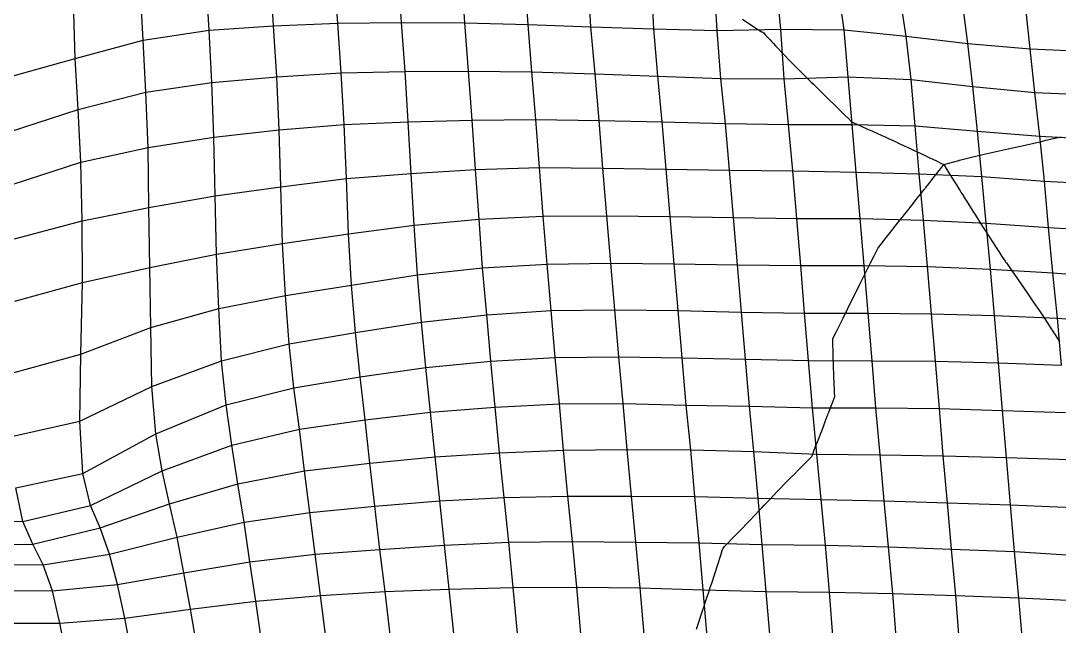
# Model space of a CAD drawing. Header units: metres. Extents: x -1994 to 1259, y -764 to 1460.
# Drawn here: x -368 to 450, y -312 to 165 of the extents above; entities that cross this region are included whole.
import ezdxf

# ---------------------------------------------------------------- set-up
doc = ezdxf.new("R2010")
doc.units = ezdxf.units.M

msp = doc.modelspace()

# ---------------------------------------------------------------- linework, layer by layer
for p, q in [((-219.43701, 158.07782, -4600.236), (-221.75842, 198.65436, -4570.762)), ((-168.6261, 161.49261, -4599.4443), (-171.1012, 201.43176, -4569.2544)), ((-118.145996, 163.53479, -4597.1104), (-120.88452, 202.38092, -4565.6924)), ((-68.0199, 164.1084, -4593.1265), (-70.693115, 203.22565, -4562.0137)), ((-18.097778, 163.83588, -4588.192), (-20.739624, 203.08313, -4557.225)), ((31.59729, 162.62134, -4582.199), (28.914307, 201.69788, -4551.04)), ((81.132935, 160.745, -4575.4624), (78.61719, 200.51544, -4545.0835)), ((130.74438, 159.18317, -4569.079), (128.50659, 200.10632, -4539.995)), ((180.36926, 157.67712, -4562.759), (178.18701, 198.83136, -4533.9346)), ((-271.3639, 150.03229, -4595.824), (-273.5946, 190.98499, -4566.7734)), ((230.6405, 158.85272, -4559.451), (227.1034, 194.38568, -4524.3115)), ((280.46436, 158.17255, -4554.0586), (275.86523, 189.29858, -4513.9673)), ((-324.78687, 135.77917, -4584.4385), (-326.0614, 180.69958, -4559.8457)), ((329.30322, 153.40576, -4544.0747), (324.5791, 184.01263, -4503.4)), ((377.8811, 147.55524, -4532.873), (373.61646, 180.06976, -4494.342)), ((426.84033, 143.28674, -4523.449), (423.05713, 177.79767, -4487.16)), ((-168.6261, 161.49261, -4599.4443), (-118.145996, 163.53479, -4597.1104)), ((-118.145996, 163.53479, -4597.1104), (-68.0199, 164.1084, -4593.1265)), ((-115.47266, 124.41815, -4628.224), (-118.145996, 163.53479, -4597.1104)), ((-65.20654, 125.572754, -4624.893), (-68.0199, 164.1084, -4593.1265)), ((-68.0199, 164.1084, -4593.1265), (-18.097778, 163.83588, -4588.192)), ((-15.175903, 125.75055, -4620.4644), (-18.097778, 163.83588, -4588.192)), ((-18.097778, 163.83588, -4588.192), (31.59729, 162.62134, -4582.199)), ((200.30847, 166.81793, -4555.247), (206.08423, 162.82855, -4557.4966)), ((-271.3639, 150.03229, -4595.824), (-219.43701, 158.07782, -4600.236)), ((-219.43701, 158.07782, -4600.236), (-168.6261, 161.49261, -4599.4443)), ((-217.26294, 116.88934, -4629.0215), (-219.43701, 158.07782, -4600.236)), ((-166.23108, 121.22125, -4629.2603), (-168.6261, 161.49261, -4599.4443)), ((34.69275, 125.2561, -4615.2803), (31.59729, 162.62134, -4582.199)), ((31.59729, 162.62134, -4582.199), (81.132935, 160.745, -4575.4624)), ((84.320435, 123.7619, -4608.9736), (81.132935, 160.745, -4575.4624)), ((81.132935, 160.745, -4575.4624), (130.74438, 159.18317, -4569.079)), ((133.81616, 121.71954, -4602.0503), (130.74438, 159.18317, -4569.079)), ((130.74438, 159.18317, -4569.079), (180.36926, 157.67712, -4562.759)), ((180.36926, 157.67712, -4562.759), (230.6405, 158.85272, -4559.451)), ((183.3523, 119.845215, -4595.3164), (180.36926, 157.67712, -4562.759)), ((206.08423, 162.82855, -4557.4966), (212.99438, 158.42493, -4560.5137)), ((212.99438, 158.42493, -4560.5137), (214.36694, 157.55017, -4561.1133)), ((214.36694, 157.55017, -4561.1133), (215.7406, 156.68054, -4561.718)), ((215.7406, 156.68054, -4561.718), (217.11414, 155.81158, -4562.323)), ((217.11414, 155.81158, -4562.323), (218.38623, 154.44171, -4563.299)), ((233.2782, 119.58838, -4590.3994), (230.6405, 158.85272, -4559.451)), ((230.6405, 158.85272, -4559.451), (280.46436, 158.17255, -4554.0586)), ((283.64233, 121.150024, -4587.5254), (280.46436, 158.17255, -4554.0586)), ((280.46436, 158.17255, -4554.0586), (329.30322, 153.40576, -4544.0747)), ((-324.78687, 135.77917, -4584.4385), (-271.3639, 150.03229, -4595.824)), ((-269.1339, 109.07617, -4624.8716), (-271.3639, 150.03229, -4595.824)), ((218.38623, 154.44171, -4563.299), (219.65869, 153.0727, -4564.2744)), ((219.65869, 153.0727, -4564.2744), (222.2002, 150.32239, -4566.214)), ((222.2002, 150.32239, -4566.214), (223.46997, 148.94104, -4567.1763)), ((223.46997, 148.94104, -4567.1763), (224.73682, 147.55042, -4568.128)), ((224.73682, 147.55042, -4568.128), (226.46191, 145.65717, -4569.4243)), ((333.1206, 119.03601, -4580.522), (329.30322, 153.40576, -4544.0747)), ((329.30322, 153.40576, -4544.0747), (377.8811, 147.55524, -4532.873)), ((381.79712, 113.59509, -4569.7803), (377.8811, 147.55524, -4532.873)), ((377.8811, 147.55524, -4532.873), (426.84033, 143.28674, -4523.449)), ((226.46191, 145.65717, -4569.4243), (228.16162, 143.81726, -4570.72)), ((228.16162, 143.81726, -4570.72), (231.63281, 140.12628, -4573.4165)), ((231.63281, 140.12628, -4573.4165), (233.34631, 138.33716, -4574.7715)), ((430.62793, 108.79364, -4559.7573), (426.84033, 143.28674, -4523.449)), ((426.84033, 143.28674, -4523.449), (476.34595, 141.28577, -4516.5723)), ((-378.3755, 120.83942, -4572.2812), (-324.78687, 135.77917, -4584.4385)), ((-322.37537, 95.57605, -4614.3315), (-324.78687, 135.77917, -4584.4385)), ((233.34631, 138.33716, -4574.7715), (236.83948, 134.75232, -4577.5815)), ((236.83948, 134.75232, -4577.5815), (238.55933, 133.01855, -4578.9883)), ((238.55933, 133.01855, -4578.9883), (242.05933, 129.53448, -4581.884)), ((-166.23108, 121.22125, -4629.2603), (-115.47266, 124.41815, -4628.224)), ((-115.47266, 124.41815, -4628.224), (-65.20654, 125.572754, -4624.893)), ((-113.17529, 83.74176, -4657.5854), (-115.47266, 124.41815, -4628.224)), ((-65.20654, 125.572754, -4624.893), (-15.175903, 125.75055, -4620.4644)), ((-62.71826, 85.68872, -4655.1445), (-65.20654, 125.572754, -4624.893)), ((-12.371094, 87.17944, -4652.191), (-15.175903, 125.75055, -4620.4644)), ((-15.175903, 125.75055, -4620.4644), (34.69275, 125.2561, -4615.2803)), ((37.70984, 87.56598, -4647.997), (34.69275, 125.2561, -4615.2803)), ((34.69275, 125.2561, -4615.2803), (84.320435, 123.7619, -4608.9736)), ((87.510254, 86.787964, -4642.4946), (84.320435, 123.7619, -4608.9736)), ((84.320435, 123.7619, -4608.9736), (133.81616, 121.71954, -4602.0503)), ((242.05933, 129.53448, -4581.884), (243.80713, 127.81677, -4583.346)), ((243.80713, 127.81677, -4583.346), (245.55518, 126.103455, -4584.8125)), ((245.55518, 126.103455, -4584.8125), (245.99841, 125.66913, -4585.1846)), ((245.99841, 125.66913, -4585.1846), (246.44153, 125.23401, -4585.555)), ((246.44153, 125.23401, -4585.555), (246.88452, 124.79791, -4585.925)), ((246.88452, 124.79791, -4585.925), (248.745, 122.96582, -4587.4795)), ((248.745, 122.96582, -4587.4795), (250.60449, 121.125244, -4589.025)), ((-269.1339, 109.07617, -4624.8716), (-217.26294, 116.88934, -4629.0215)), ((-217.26294, 116.88934, -4629.0215), (-166.23108, 121.22125, -4629.2603)), ((-215.5935, 73.60742, -4655.4556), (-217.26294, 116.88934, -4629.0215)), ((-164.21436, 79.38031, -4657.3135), (-166.23108, 121.22125, -4629.2603)), ((137.23352, 85.69025, -4636.633), (133.81616, 121.71954, -4602.0503)), ((133.81616, 121.71954, -4602.0503), (183.3523, 119.845215, -4595.3164)), ((186.91663, 84.42578, -4630.584), (183.3523, 119.845215, -4595.3164)), ((183.3523, 119.845215, -4595.3164), (233.2782, 119.58838, -4590.3994)), ((233.2782, 119.58838, -4590.3994), (283.64233, 121.150024, -4587.5254)), ((236.71423, 83.6366, -4625.069), (233.2782, 119.58838, -4590.3994)), ((250.60449, 121.125244, -4589.025), (254.32214, 117.4397, -4592.1123)), ((254.32214, 117.4397, -4592.1123), (256.1803, 115.59473, -4593.6533)), ((256.1803, 115.59473, -4593.6533), (259.8982, 111.908936, -4596.74)), ((286.7079, 83.66077, -4620.468), (283.64233, 121.150024, -4587.5254)), ((283.64233, 121.150024, -4587.5254), (333.1206, 119.03601, -4580.522)), ((336.42236, 82.526245, -4614.5645), (333.1206, 119.03601, -4580.522)), ((333.1206, 119.03601, -4580.522), (381.79712, 113.59509, -4569.7803)), ((-322.37537, 95.57605, -4614.3315), (-269.1339, 109.07617, -4624.8716)), ((-267.48584, 65.70569, -4651.2056), (-269.1339, 109.07617, -4624.8716)), ((259.8982, 111.908936, -4596.74), (261.75732, 110.0683, -4598.286)), ((261.75732, 110.0683, -4598.286), (265.47742, 106.39691, -4601.387)), ((265.47742, 106.39691, -4601.387), (267.33826, 104.56622, -4602.943)), ((385.4265, 78.445496, -4605.3516), (381.79712, 113.59509, -4569.7803)), ((381.79712, 113.59509, -4569.7803), (430.62793, 108.79364, -4559.7573)), ((434.45215, 74.45148, -4596.2354), (430.62793, 108.79364, -4559.7573)), ((430.62793, 108.79364, -4559.7573), (480.13208, 106.78601, -4552.8735)), ((267.33826, 104.56622, -4602.943), (269.19995, 102.74188, -4604.5044)), ((269.19995, 102.74188, -4604.5044), (272.34265, 99.66205, -4607.1406)), ((272.34265, 99.66205, -4607.1406), (275.48242, 96.56122, -4609.757)), ((-376.62476, 77.8949, -4599.094), (-322.37537, 95.57605, -4614.3315)), ((-320.29993, 53.978638, -4642.658), (-322.37537, 95.57605, -4614.3315)), ((275.48242, 96.56122, -4609.757), (278.61865, 93.44238, -4612.354)), ((278.61865, 93.44238, -4612.354), (281.18726, 90.88867, -4614.4805)), ((281.18726, 90.88867, -4614.4805), (283.75183, 88.31427, -4616.5874)), ((-164.21436, 79.38031, -4657.3135), (-113.17529, 83.74176, -4657.5854)), ((-113.17529, 83.74176, -4657.5854), (-62.71826, 85.68872, -4655.1445)), ((-111.34155, 41.141296, -4684.7847), (-113.17529, 83.74176, -4657.5854)), ((-62.71826, 85.68872, -4655.1445), (-12.371094, 87.17944, -4652.191)), ((-60.37903, 45.18567, -4684.7), (-62.71826, 85.68872, -4655.1445)), ((-12.371094, 87.17944, -4652.191), (37.70984, 87.56598, -4647.997)), ((-9.635498, 48.321533, -4683.595), (-12.371094, 87.17944, -4652.191)), ((40.70508, 49.784668, -4680.611), (37.70984, 87.56598, -4647.997)), ((37.70984, 87.56598, -4647.997), (87.510254, 86.787964, -4642.4946)), ((90.59192, 49.365723, -4675.5117), (87.510254, 86.787964, -4642.4946)), ((87.510254, 86.787964, -4642.4946), (137.23352, 85.69025, -4636.633)), ((140.38208, 48.545044, -4669.9614), (137.23352, 85.69025, -4636.633)), ((137.23352, 85.69025, -4636.633), (186.91663, 84.42578, -4630.584)), ((190.20068, 47.84314, -4664.545), (186.91663, 84.42578, -4630.584)), ((186.91663, 84.42578, -4630.584), (236.71423, 83.6366, -4625.069)), ((236.71423, 83.6366, -4625.069), (286.7079, 83.66077, -4620.468)), ((240.0603, 47.31128, -4659.319), (236.71423, 83.6366, -4625.069)), ((283.75183, 88.31427, -4616.5874), (286.31287, 85.71838, -4618.671)), ((286.31287, 85.71838, -4618.671), (290.34192, 83.97986, -4619.8574)), ((289.76868, 46.151855, -4653.3877), (286.7079, 83.66077, -4620.468)), ((286.7079, 83.66077, -4620.468), (336.42236, 82.526245, -4614.5645)), ((290.34192, 83.97986, -4619.8574), (294.36633, 82.211426, -4621.012)), ((294.36633, 82.211426, -4621.012), (298.38818, 80.41736, -4622.14)), ((339.46313, 44.93402, -4647.391), (336.42236, 82.526245, -4614.5645)), ((336.42236, 82.526245, -4614.5645), (385.4265, 78.445496, -4605.3516)), ((-267.48584, 65.70569, -4651.2056), (-215.5935, 73.60742, -4655.4556)), ((-215.5935, 73.60742, -4655.4556), (-164.21436, 79.38031, -4657.3135)), ((-214.63342, 27.38263, -4678.583), (-215.5935, 73.60742, -4655.4556)), ((-162.87976, 34.70935, -4682.1865), (-164.21436, 79.38031, -4657.3135)), ((298.38818, 80.41736, -4622.14), (302.32874, 78.659485, -4623.2456)), ((302.32874, 78.659485, -4623.2456), (306.2666, 76.8797, -4624.3286)), ((306.2666, 76.8797, -4624.3286), (310.2019, 75.087524, -4625.3975)), ((310.2019, 75.087524, -4625.3975), (312.79126, 73.90814, -4626.1006)), ((312.79126, 73.90814, -4626.1006), (315.37866, 72.716736, -4626.7915)), ((388.9143, 42.707825, -4640.2617), (385.4265, 78.445496, -4605.3516)), ((385.4265, 78.445496, -4605.3516), (434.45215, 74.45148, -4596.2354)), ((438.0525, 39.181152, -4631.671), (434.45215, 74.45148, -4596.2354)), ((434.45215, 74.45148, -4596.2354), (483.7693, 71.66925, -4588.4814)), ((445.19873, 72.649536, -4595.579), (451.27197, 74.069885, -4592.5757)), ((-320.29993, 53.978638, -4642.658), (-267.48584, 65.70569, -4651.2056)), ((-266.82385, 18.243408, -4672.9424), (-267.48584, 65.70569, -4651.2056)), ((315.37866, 72.716736, -4626.7915), (320.55176, 70.32092, -4628.158)), ((320.55176, 70.32092, -4628.158), (323.13696, 69.11621, -4628.835)), ((323.13696, 69.11621, -4628.835), (328.30615, 66.70026, -4630.18)), ((328.30615, 66.70026, -4630.18), (330.8899, 65.48901, -4630.8486)), ((330.8899, 65.48901, -4630.8486), (336.0569, 63.062256, -4632.1826)), ((409.55933, 64.45874, -4613.3926), (419.10938, 66.634705, -4608.594)), ((419.10938, 66.634705, -4608.594), (423.8872, 67.73157, -4606.2046)), ((423.8872, 67.73157, -4606.2046), (428.66626, 68.83362, -4603.8203)), ((428.66626, 68.83362, -4603.8203), (432.15454, 69.63788, -4602.0806)), ((432.15454, 69.63788, -4602.0806), (435.64258, 70.44147, -4600.34)), ((435.64258, 70.44147, -4600.34), (439.1311, 71.24756, -4598.6016)), ((439.1311, 71.24756, -4598.6016), (445.19873, 72.649536, -4595.579)), ((336.0569, 63.062256, -4632.1826), (338.64038, 61.846924, -4632.847)), ((338.64038, 61.846924, -4632.847), (341.2229, 60.62909, -4633.5093)), ((341.2229, 60.62909, -4633.5093), (344.18726, 59.231262, -4634.269)), ((344.18726, 59.231262, -4634.269), (347.14893, 57.81726, -4635.011)), ((347.14893, 57.81726, -4635.011), (350.10645, 56.388794, -4635.7373)), ((371.30176, 55.507996, -4632.3066), (380.7881, 57.943787, -4627.9014)), ((380.7881, 57.943787, -4627.9014), (390.62817, 60.20581, -4622.9834)), ((390.62817, 60.20581, -4622.9834), (400.01758, 62.310425, -4618.22)), ((400.01758, 62.310425, -4618.22), (404.78687, 63.379517, -4615.801)), ((404.78687, 63.379517, -4615.801), (409.55933, 64.45874, -4613.3926)), ((-374.52148, 36.413025, -4627.5503), (-320.29993, 53.978638, -4642.658)), ((-319.32764, 7.804413, -4665.8423), (-320.29993, 53.978638, -4642.658)), ((-9.635498, 48.321533, -4683.595), (40.70508, 49.784668, -4680.611)), ((43.565186, 11.442627, -4712.595), (40.70508, 49.784668, -4680.611)), ((40.70508, 49.784668, -4680.611), (90.59192, 49.365723, -4675.5117)), ((93.601074, 11.64209, -4708.191), (90.59192, 49.365723, -4675.5117)), ((90.59192, 49.365723, -4675.5117), (140.38208, 48.545044, -4669.9614)), ((350.10645, 56.388794, -4635.7373), (353.02417, 54.97992, -4636.453)), ((353.02417, 54.97992, -4636.453), (355.94043, 53.5661, -4637.1636)), ((354.13965, 46.079468, -4644.0576), (356.50073, 49.125916, -4640.9775)), ((355.94043, 53.5661, -4637.1636), (358.8562, 52.15088, -4637.8726)), ((356.50073, 49.125916, -4640.9775), (358.8562, 52.15088, -4637.8726)), ((358.8562, 52.15088, -4637.8726), (362.78003, 53.25226, -4636.175)), ((358.8562, 52.15088, -4637.8726), (360.83374, 48.9281, -4640.35)), ((362.78003, 53.25226, -4636.175), (366.7107, 54.321655, -4634.4287)), ((366.7107, 54.321655, -4634.4287), (370.61255, 55.330444, -4632.626)), ((370.61255, 55.330444, -4632.626), (370.84204, 55.38983, -4632.5195)), ((370.84204, 55.38983, -4632.5195), (371.07202, 55.449036, -4632.413)), ((371.07202, 55.449036, -4632.413), (371.30176, 55.507996, -4632.3066)), ((-162.87976, 34.70935, -4682.1865), (-111.34155, 41.141296, -4684.7847)), ((-111.34155, 41.141296, -4684.7847), (-60.37903, 45.18567, -4684.7)), ((-109.73389, -2.397278, -4710.93), (-111.34155, 41.141296, -4684.7847)), ((-60.37903, 45.18567, -4684.7), (-9.635498, 48.321533, -4683.595)), ((-58.122437, 4.339233, -4713.8706), (-60.37903, 45.18567, -4684.7)), ((-6.964478, 9.194366, -4714.6973), (-9.635498, 48.321533, -4683.595)), ((143.4613, 11.112884, -4702.968), (140.38208, 48.545044, -4669.9614)), ((140.38208, 48.545044, -4669.9614), (190.20068, 47.84314, -4664.545)), ((193.26587, 10.35257, -4697.4854), (190.20068, 47.84314, -4664.545)), ((190.20068, 47.84314, -4664.545), (240.0603, 47.31128, -4659.319)), ((243.07776, 9.622498, -4692.0366), (240.0603, 47.31128, -4659.319)), ((240.0603, 47.31128, -4659.319), (289.76868, 46.151855, -4653.3877)), ((293.05835, 9.592163, -4687.3745), (289.76868, 46.151855, -4653.3877)), ((289.76868, 46.151855, -4653.3877), (339.46313, 44.93402, -4647.391)), ((342.76904, 8.442566, -4681.4546), (339.46313, 44.93402, -4647.391)), ((339.46313, 44.93402, -4647.391), (388.9143, 42.707825, -4640.2617)), ((349.42236, 40.004395, -4650.2383), (354.13965, 46.079468, -4644.0576)), ((360.83374, 48.9281, -4640.35), (362.81567, 45.72345, -4642.8477)), ((362.81567, 45.72345, -4642.8477), (366.7832, 39.332092, -4647.8623)), ((392.1272, 5.830383, -4673.891), (388.9143, 42.707825, -4640.2617)), ((388.9143, 42.707825, -4640.2617), (438.0525, 39.181152, -4631.671)), ((-214.63342, 27.38263, -4678.583), (-162.87976, 34.70935, -4682.1865)), ((-161.55017, -9.982666, -4707.036), (-162.87976, 34.70935, -4682.1865)), ((343.49927, 32.42737, -4658.105), (343.9048, 32.943176, -4657.5605)), ((343.9048, 32.943176, -4657.5605), (344.31055, 33.460144, -4657.0176)), ((344.31055, 33.460144, -4657.0176), (344.7163, 33.978027, -4656.4756)), ((344.7163, 33.978027, -4656.4756), (347.06567, 36.975098, -4653.339)), ((347.06567, 36.975098, -4653.339), (349.42236, 40.004395, -4650.2383)), ((366.7832, 39.332092, -4647.8623), (368.76904, 36.145203, -4650.379)), ((368.76904, 36.145203, -4650.379), (370.75366, 32.954163, -4652.8916)), ((370.75366, 32.954163, -4652.8916), (371.69385, 31.442993, -4654.081)), ((441.33447, 2.589966, -4665.622), (438.0525, 39.181152, -4631.671)), ((438.0525, 39.181152, -4631.671), (487.36548, 36.381226, -4623.8965)), ((-266.82385, 18.243408, -4672.9424), (-214.63342, 27.38263, -4678.583)), ((-213.56885, -18.408936, -4702.197), (-214.63342, 27.38263, -4678.583)), ((333.05054, 19.266785, -4672.4116), (338.27637, 25.813416, -4665.181)), ((338.27637, 25.813416, -4665.181), (340.8601, 29.070068, -4661.648)), ((340.8601, 29.070068, -4661.648), (343.49927, 32.42737, -4658.105)), ((371.69385, 31.442993, -4654.081), (372.63452, 29.9357, -4655.2754)), ((372.63452, 29.9357, -4655.2754), (373.57642, 28.431885, -4656.473)), ((373.57642, 28.431885, -4656.473), (375.50122, 25.357666, -4658.9224)), ((375.50122, 25.357666, -4658.9224), (377.42944, 22.295471, -4661.385)), ((-319.32764, 7.804413, -4665.8423), (-266.82385, 18.243408, -4672.9424)), ((-266.12903, -29.082336, -4694.833), (-266.82385, 18.243408, -4672.9424)), ((330.4519, 16.032104, -4676.049), (333.05054, 19.266785, -4672.4116)), ((377.42944, 22.295471, -4661.385), (381.28906, 16.190033, -4666.329)), ((-58.122437, 4.339233, -4713.8706), (-6.964478, 9.194366, -4714.6973)), ((-6.964478, 9.194366, -4714.6973), (43.565186, 11.442627, -4712.595)), ((-4.135254, -29.274994, -4746.5386), (-6.964478, 9.194366, -4714.6973)), ((43.565186, 11.442627, -4712.595), (93.601074, 11.64209, -4708.191)), ((46.57617, -26.273102, -4745.2827), (43.565186, 11.442627, -4712.595)), ((96.73523, -25.562256, -4741.453), (93.601074, 11.64209, -4708.191)), ((93.601074, 11.64209, -4708.191), (143.4613, 11.112884, -4702.968)), ((146.60657, -26.046173, -4736.2812), (143.4613, 11.112884, -4702.968)), ((143.4613, 11.112884, -4702.968), (193.26587, 10.35257, -4697.4854)), ((196.4165, -26.78418, -4730.8237), (193.26587, 10.35257, -4697.4854)), ((193.26587, 10.35257, -4697.4854), (243.07776, 9.622498, -4692.0366)), ((246.24402, -27.44928, -4725.448), (243.07776, 9.622498, -4692.0366)), ((243.07776, 9.622498, -4692.0366), (293.05835, 9.592163, -4687.3745)), ((296.24585, -27.39096, -4720.8853), (293.05835, 9.592163, -4687.3745)), ((293.05835, 9.592163, -4687.3745), (342.76904, 8.442566, -4681.4546)), ((320.5088, 3.581146, -4689.8145), (324.1985, 8.237152, -4684.7812)), ((324.1985, 8.237152, -4684.7812), (326.02173, 10.520843, -4682.2583)), ((326.02173, 10.520843, -4682.2583), (327.85474, 12.800873, -4679.6895)), ((327.85474, 12.800873, -4679.6895), (330.4519, 16.032104, -4676.049)), ((346.0454, -28.1716, -4715.38), (342.76904, 8.442566, -4681.4546)), ((342.76904, 8.442566, -4681.4546), (392.1272, 5.830383, -4673.891)), ((381.28906, 16.190033, -4666.329), (383.2207, 13.14679, -4668.8115)), ((383.2207, 13.14679, -4668.8115), (385.1548, 10.111999, -4671.3027)), ((385.1548, 10.111999, -4671.3027), (387.56226, 6.333618, -4674.405)), ((-372.73474, -6.382385, -4654.531), (-319.32764, 7.804413, -4665.8423)), ((-318.96533, -40.901245, -4686.182), (-319.32764, 7.804413, -4665.8423)), ((-109.73389, -2.397278, -4710.93), (-58.122437, 4.339233, -4713.8706)), ((-55.46765, -34.854187, -4744.8984), (-58.122437, 4.339233, -4713.8706)), ((316.81665, -1.129761, -4694.744), (318.67334, 1.247223, -4692.2827)), ((318.67334, 1.247223, -4692.2827), (320.5088, 3.581146, -4689.8145)), ((387.56226, 6.333618, -4674.405), (389.96826, 2.549011, -4677.5)), ((389.96826, 2.549011, -4677.5), (394.78735, -4.990204, -4683.7227)), ((395.51904, -30.305237, -4708.3545), (392.1272, 5.830383, -4673.891)), ((392.1272, 5.830383, -4673.891), (441.33447, 2.589966, -4665.622)), ((444.79004, -33.281097, -4700.3823), (441.33447, 2.589966, -4665.622)), ((441.33447, 2.589966, -4665.622), (490.60742, -0.375427, -4657.662)), ((-161.55017, -9.982666, -4707.036), (-109.73389, -2.397278, -4710.93)), ((-107.40564, -42.94568, -4740.4355), (-109.73389, -2.397278, -4710.93)), ((310.90625, -8.735443, -4702.5), (312.88037, -6.183777, -4699.9336)), ((312.88037, -6.183777, -4699.9336), (314.85083, -3.646759, -4697.35)), ((314.85083, -3.646759, -4697.35), (316.81665, -1.129761, -4694.744)), ((394.78735, -4.990204, -4683.7227), (397.19995, -8.745056, -4686.8496)), ((-213.56885, -18.408936, -4702.197), (-161.55017, -9.982666, -4707.036)), ((-159.36096, -51.108734, -4735.892), (-161.55017, -9.982666, -4707.036)), ((304.00977, -19.655762, -4713.2134), (306.84058, -14.002502, -4707.7617)), ((306.84058, -14.002502, -4707.7617), (308.19702, -12.241577, -4706.014)), ((308.19702, -12.241577, -4706.014), (309.55225, -10.485809, -4704.26)), ((309.55225, -10.485809, -4704.26), (310.90625, -8.735443, -4702.5)), ((397.19995, -8.745056, -4686.8496), (399.61865, -12.46878, -4690.0083)), ((399.61865, -12.46878, -4690.0083), (402.13306, -16.339844, -4693.292)), ((402.13306, -16.339844, -4693.292), (404.65356, -20.181366, -4696.607)), ((-266.12903, -29.082336, -4694.833), (-213.56885, -18.408936, -4702.197)), ((-211.82715, -61.39154, -4728.967), (-213.56885, -18.408936, -4702.197)), ((301.1676, -25.354858, -4718.613), (304.00977, -19.655762, -4713.2134)), ((404.65356, -20.181366, -4696.607), (407.18018, -23.987518, -4699.956)), ((407.18018, -23.987518, -4699.956), (407.49976, -24.447266, -4700.358)), ((407.49976, -24.447266, -4700.358), (407.81885, -24.906311, -4700.7603)), ((-318.96533, -40.901245, -4686.182), (-266.12903, -29.082336, -4694.833)), ((-265.37024, -76.14288, -4717.0215), (-266.12903, -29.082336, -4694.833)), ((-55.46765, -34.854187, -4744.8984), (-4.135254, -29.274994, -4746.5386)), ((-4.135254, -29.274994, -4746.5386), (46.57617, -26.273102, -4745.2827)), ((-0.933105, -66.19766, -4780.117), (-4.135254, -29.274994, -4746.5386)), ((46.57617, -26.273102, -4745.2827), (96.73523, -25.562256, -4741.453)), ((49.830444, -62.979126, -4779.105), (46.57617, -26.273102, -4745.2827)), ((99.98779, -62.275513, -4775.267), (96.73523, -25.562256, -4741.453)), ((96.73523, -25.562256, -4741.453), (146.60657, -26.046173, -4736.2812)), ((149.81812, -62.929474, -4769.9043), (146.60657, -26.046173, -4736.2812)), ((146.60657, -26.046173, -4736.2812), (196.4165, -26.78418, -4730.8237)), ((199.51392, -64.14142, -4763.914), (196.4165, -26.78418, -4730.8237)), ((196.4165, -26.78418, -4730.8237), (246.24402, -27.44928, -4725.448)), ((246.24402, -27.44928, -4725.448), (296.24585, -27.39096, -4720.8853)), ((249.33545, -64.83148, -4758.5107), (246.24402, -27.44928, -4725.448)), ((295.73743, -36.27481, -4728.8374), (298.31885, -31.083313, -4723.9766)), ((299.29712, -64.93924, -4753.761), (296.24585, -27.39096, -4720.8853)), ((296.24585, -27.39096, -4720.8853), (346.0454, -28.1716, -4715.38)), ((298.31885, -31.083313, -4723.9766), (301.1676, -25.354858, -4718.613)), ((349.16553, -65.43436, -4748.5767), (346.0454, -28.1716, -4715.38)), ((346.0454, -28.1716, -4715.38), (395.51904, -30.305237, -4708.3545)), ((398.82568, -66.79401, -4742.4204), (395.51904, -30.305237, -4708.3545)), ((395.51904, -30.305237, -4708.3545), (444.79004, -33.281097, -4700.3823)), ((407.81885, -24.906311, -4700.7603), (408.13843, -25.36493, -4701.163)), ((408.13843, -25.36493, -4701.163), (410.2732, -28.429321, -4703.855)), ((410.2732, -28.429321, -4703.855), (412.41113, -31.478943, -4706.5615)), ((412.41113, -31.478943, -4706.5615), (414.5503, -34.52008, -4709.2764)), ((-107.40564, -42.94568, -4740.4355), (-55.46765, -34.854187, -4744.8984)), ((-52.345215, -72.107086, -4778.106), (-55.46765, -34.854187, -4744.8984)), ((293.15283, -41.47644, -4733.6865), (295.73743, -36.27481, -4728.8374)), ((414.5503, -34.52008, -4709.2764), (419.86865, -42.080994, -4716.0264)), ((448.3169, -68.85544, -4735.476), (444.79004, -33.281097, -4700.3823)), ((444.79004, -33.281097, -4700.3823), (493.92212, -36.83139, -4691.765)), ((-372.4541, -55.426758, -4674.49), (-318.96533, -40.901245, -4686.182)), ((-320.42493, -97.16611, -4698.029), (-318.96533, -40.901245, -4686.182)), ((-159.36096, -51.108734, -4735.892), (-107.40564, -42.94568, -4740.4355)), ((-104.25354, -80.075806, -4773.781), (-107.40564, -42.94568, -4740.4355)), ((288.2478, -51.362427, -4742.8545), (289.4071, -49.02466, -4740.6895)), ((289.4071, -49.02466, -4740.6895), (290.5664, -46.68878, -4738.522)), ((290.5664, -46.68878, -4738.522), (293.15283, -41.47644, -4733.6865)), ((419.86865, -42.080994, -4716.0264), (424.54272, -48.90503, -4721.8496)), ((424.54272, -48.90503, -4721.8496), (429.80835, -56.743317, -4728.318)), ((-211.82715, -61.39154, -4728.967), (-159.36096, -51.108734, -4735.892)), ((-156.4231, -89.127716, -4768.239), (-159.36096, -51.108734, -4735.892)), ((283.33923, -61.263, -4752.0054), (287.08765, -53.70221, -4745.017)), ((287.08765, -53.70221, -4745.017), (288.2478, -51.362427, -4742.8545)), ((429.80835, -56.743317, -4728.318), (434.08472, -63.10913, -4733.5713)), ((-265.37024, -76.14288, -4717.0215), (-211.82715, -61.39154, -4728.967)), ((-209.6123, -102.41052, -4757.9434), (-211.82715, -61.39154, -4728.967)), ((-0.933105, -66.19766, -4780.117), (49.830444, -62.979126, -4779.105)), ((49.830444, -62.979126, -4779.105), (99.98779, -62.275513, -4775.267)), ((53.04712, -99.84146, -4812.7515), (49.830444, -62.979126, -4779.105)), ((103.12634, -99.46216, -4808.5493), (99.98779, -62.275513, -4775.267)), ((99.98779, -62.275513, -4775.267), (149.81812, -62.929474, -4769.9043)), ((152.91711, -100.28021, -4803.002), (149.81812, -62.929474, -4769.9043)), ((149.81812, -62.929474, -4769.9043), (199.51392, -64.14142, -4763.914)), ((202.68372, -101.19806, -4797.3423), (199.51392, -64.14142, -4763.914)), ((199.51392, -64.14142, -4763.914), (249.33545, -64.83148, -4758.5107)), ((252.43274, -102.18881, -4791.601), (249.33545, -64.83148, -4758.5107)), ((249.33545, -64.83148, -4758.5107), (299.29712, -64.93924, -4753.761)), ((279.59424, -68.80792, -4759.0127), (283.33923, -61.263, -4752.0054)), ((302.36902, -102.40228, -4786.733), (299.29712, -64.93924, -4753.761)), ((299.29712, -64.93924, -4753.761), (349.16553, -65.43436, -4748.5767)), ((434.08472, -63.10913, -4733.5713), (438.31323, -69.5025, -4738.7046)), ((-104.25354, -80.075806, -4773.781), (-52.345215, -72.107086, -4778.106)), ((-52.345215, -72.107086, -4778.106), (-0.933105, -66.19766, -4780.117)), ((-48.86731, -107.88559, -4812.97), (-52.345215, -72.107086, -4778.106)), ((2.364868, -102.722595, -4814.1426), (-0.933105, -66.19766, -4780.117)), ((275.85474, -76.32916, -4766.049), (279.59424, -68.80792, -4759.0127)), ((352.28442, -102.70239, -4781.767), (349.16553, -65.43436, -4748.5767)), ((349.16553, -65.43436, -4748.5767), (398.82568, -66.79401, -4742.4204)), ((401.9192, -104.16708, -4775.493), (398.82568, -66.79401, -4742.4204)), ((398.82568, -66.79401, -4742.4204), (448.3169, -68.85544, -4735.476)), ((438.31323, -69.5025, -4738.7046), (442.55396, -76.03366, -4743.7812)), ((451.48364, -105.9252, -4768.8896), (448.3169, -68.85544, -4735.476)), ((448.3169, -68.85544, -4735.476), (497.3435, -72.84357, -4726.367)), ((-320.42493, -97.16611, -4698.029), (-265.37024, -76.14288, -4717.0215)), ((-264.5105, -122.784546, -4739.68), (-265.37024, -76.14288, -4717.0215)), ((-156.4231, -89.127716, -4768.239), (-104.25354, -80.075806, -4773.781)), ((-100.5874, -115.07312, -4809.523), (-104.25354, -80.075806, -4773.781)), ((272.90088, -82.26831, -4771.612), (274.37744, -79.30051, -4768.828)), ((274.37744, -79.30051, -4768.828), (275.85474, -76.32916, -4766.049)), ((442.55396, -76.03366, -4743.7812), (443.33667, -77.23901, -4744.718)), ((443.33667, -77.23901, -4744.718), (444.11865, -78.44626, -4745.653)), ((444.11865, -78.44626, -4745.653), (444.9004, -79.65561, -4746.585)), ((444.9004, -79.65561, -4746.585), (449.90552, -87.398865, -4752.5547)), ((-209.6123, -102.41052, -4757.9434), (-156.4231, -89.127716, -4768.239)), ((-152.66296, -123.73508, -4804.419), (-156.4231, -89.127716, -4768.239)), ((271.4253, -85.232544, -4774.4), (272.90088, -82.26831, -4771.612)), ((271.5796, -89.77905, -4778.4346), (271.4253, -85.232544, -4774.4)), ((271.73535, -94.32056, -4782.4746), (271.5796, -89.77905, -4778.4346)), ((-373.97168, -111.932556, -4686.0664), (-320.42493, -97.16611, -4698.029)), ((-321.0614, -150.01596, -4713.7124), (-320.42493, -97.16611, -4698.029)), ((271.89246, -98.857056, -4786.5205), (271.73535, -94.32056, -4782.4746)), ((-264.5105, -122.784546, -4739.68), (-209.6123, -102.41052, -4757.9434)), ((-205.87903, -137.12952, -4793.998), (-209.6123, -102.41052, -4757.9434)), ((-48.86731, -107.88559, -4812.97), (2.364868, -102.722595, -4814.1426)), ((2.364868, -102.722595, -4814.1426), (53.04712, -99.84146, -4812.7515)), ((5.735107, -138.94748, -4848.5054), (2.364868, -102.722595, -4814.1426)), ((53.04712, -99.84146, -4812.7515), (103.12634, -99.46216, -4808.5493)), ((56.330322, -136.42743, -4846.7085), (53.04712, -99.84146, -4812.7515)), ((106.382935, -136.15839, -4842.383), (103.12634, -99.46216, -4808.5493)), ((103.12634, -99.46216, -4808.5493), (152.91711, -100.28021, -4803.002)), ((156.06116, -137.44385, -4836.31), (152.91711, -100.28021, -4803.002)), ((152.91711, -100.28021, -4803.002), (202.68372, -101.19806, -4797.3423)), ((205.84143, -138.3046, -4830.715), (202.68372, -101.19806, -4797.3423)), ((202.68372, -101.19806, -4797.3423), (252.43274, -102.18881, -4791.601)), ((255.5188, -139.59271, -4824.639), (252.43274, -102.18881, -4791.601)), ((252.43274, -102.18881, -4791.601), (302.36902, -102.40228, -4786.733)), ((272.15186, -106.35681, -4793.209), (271.89246, -98.857056, -4786.5205)), ((305.49512, -139.6401, -4819.9575), (302.36902, -102.40228, -4786.733)), ((302.36902, -102.40228, -4786.733), (352.28442, -102.70239, -4781.767)), ((355.39014, -140.0249, -4814.897), (352.28442, -102.70239, -4781.767)), ((352.28442, -102.70239, -4781.767), (401.9192, -104.16708, -4775.493)), ((404.9734, -141.70361, -4808.3823), (401.9192, -104.16708, -4775.493)), ((401.9192, -104.16708, -4775.493), (451.48364, -105.9252, -4768.8896)), ((-100.5874, -115.07312, -4809.523), (-48.86731, -107.88559, -4812.97)), ((-45.22937, -142.99976, -4848.581), (-48.86731, -107.88559, -4812.97)), ((272.4115, -113.85626, -4799.898), (272.15186, -106.35681, -4793.209)), ((272.66992, -121.359985, -4806.582), (272.4115, -113.85626, -4799.898)), ((-152.66296, -123.73508, -4804.419), (-100.5874, -115.07312, -4809.523)), ((-96.65466, -148.9643, -4846.508), (-100.5874, -115.07312, -4809.523)), ((272.77673, -124.457214, -4809.341), (272.66992, -121.359985, -4806.582)), ((-321.0614, -150.01596, -4713.7124), (-264.5105, -122.784546, -4739.68)), ((-261.37268, -159.97375, -4772.9595), (-264.5105, -122.784546, -4739.68)), ((-205.87903, -137.12952, -4793.998), (-152.66296, -123.73508, -4804.419)), ((-148.40771, -156.28772, -4842.9077), (-152.66296, -123.73508, -4804.419)), ((271.4519, -134.71124, -4818.663), (272.99243, -130.64227, -4814.8696)), ((272.88428, -127.55121, -4812.104), (272.77673, -124.457214, -4809.341)), ((272.99243, -130.64227, -4814.8696), (272.88428, -127.55121, -4812.104)), ((-261.37268, -159.97375, -4772.9595), (-205.87903, -137.12952, -4793.998)), ((-201.4209, -168.84058, -4833.4326), (-205.87903, -137.12952, -4793.998)), ((-45.22937, -142.99976, -4848.581), (5.735107, -138.94748, -4848.5054)), ((5.735107, -138.94748, -4848.5054), (56.330322, -136.42743, -4846.7085)), ((9.155518, -174.96423, -4883.102), (5.735107, -138.94748, -4848.5054)), ((56.330322, -136.42743, -4846.7085), (106.382935, -136.15839, -4842.383)), ((59.618652, -172.99231, -4880.6895), (56.330322, -136.42743, -4846.7085)), ((109.76587, -172.33072, -4876.8047), (106.382935, -136.15839, -4842.383)), ((106.382935, -136.15839, -4842.383), (156.06116, -137.44385, -4836.31)), ((159.6709, -172.6748, -4871.7896), (156.06116, -137.44385, -4836.31)), ((156.06116, -137.44385, -4836.31), (205.84143, -138.3046, -4830.715)), ((209.34839, -173.96225, -4865.715), (205.84143, -138.3046, -4830.715)), ((205.84143, -138.3046, -4830.715), (255.5188, -139.59271, -4824.639)), ((268.37268, -142.84177, -4826.258), (269.91174, -138.77872, -4822.4575)), ((269.91174, -138.77872, -4822.4575), (271.4519, -134.71124, -4818.663)), ((-96.65466, -148.9643, -4846.508), (-45.22937, -142.99976, -4848.581)), ((-41.58252, -178.07709, -4884.233), (-45.22937, -142.99976, -4848.581)), ((258.83923, -176.02435, -4858.7695), (255.5188, -139.59271, -4824.639)), ((255.5188, -139.59271, -4824.639), (305.49512, -139.6401, -4819.9575)), ((265.5874, -150.19107, -4833.1514), (267.14832, -146.07352, -4829.2856)), ((267.14832, -146.07352, -4829.2856), (267.55615, -144.99725, -4828.2754)), ((267.55615, -144.99725, -4828.2754), (267.96448, -143.91992, -4827.2656)), ((267.96448, -143.91992, -4827.2656), (268.37268, -142.84177, -4826.258)), ((308.67627, -176.65009, -4853.438), (305.49512, -139.6401, -4819.9575)), ((305.49512, -139.6401, -4819.9575), (355.39014, -140.0249, -4814.897)), ((358.47144, -177.44913, -4847.912), (355.39014, -140.0249, -4814.897)), ((355.39014, -140.0249, -4814.897), (404.9734, -141.70361, -4808.3823)), ((408.15918, -178.69388, -4841.8853), (404.9734, -141.70361, -4808.3823)), ((404.9734, -141.70361, -4808.3823), (454.58228, -143.27728, -4801.986)), ((-373.91833, -161.91956, -4704.967), (-321.0614, -150.01596, -4713.7124)), ((-318.9308, -191.38428, -4742.2964), (-321.0614, -150.01596, -4713.7124)), ((-148.40771, -156.28772, -4842.9077), (-96.65466, -148.9643, -4846.508)), ((-92.80469, -183.19873, -4883.107), (-96.65466, -148.9643, -4846.508)), ((260.96826, -162.29999, -4844.9644), (264.04675, -154.24304, -4837.0293)), ((264.04675, -154.24304, -4837.0293), (265.5874, -150.19107, -4833.1514)), ((-318.9308, -191.38428, -4742.2964), (-261.37268, -159.97375, -4772.9595)), ((-256.3341, -189.27692, -4815.0996), (-261.37268, -159.97375, -4772.9595)), ((-201.4209, -168.84058, -4833.4326), (-148.40771, -156.28772, -4842.9077)), ((-144.2251, -189.14227, -4881.0576), (-148.40771, -156.28772, -4842.9077)), ((259.45374, -166.24338, -4848.9614), (260.96826, -162.29999, -4844.9644)), ((-256.3341, -189.27692, -4815.0996), (-201.4209, -168.84058, -4833.4326)), ((-196.71509, -199.52417, -4874.021), (-201.4209, -168.84058, -4833.4326)), ((256.92847, -172.77783, -4855.8213), (257.94458, -170.14911, -4853.0615)), ((257.94458, -170.14911, -4853.0615), (259.45374, -166.24338, -4848.9614)), ((-92.80469, -183.19873, -4883.107), (-41.58252, -178.07709, -4884.233)), ((-41.58252, -178.07709, -4884.233), (9.155518, -174.96423, -4883.102)), ((-37.830566, -212.7186, -4920.375), (-41.58252, -178.07709, -4884.233)), ((9.155518, -174.96423, -4883.102), (59.618652, -172.99231, -4880.6895)), ((12.781372, -210.12897, -4918.6562), (9.155518, -174.96423, -4883.102)), ((59.618652, -172.99231, -4880.6895), (109.76587, -172.33072, -4876.8047)), ((62.972412, -209.28549, -4914.9756), (59.618652, -172.99231, -4880.6895)), ((113.000244, -209.11954, -4910.5337), (109.76587, -172.33072, -4876.8047)), ((109.76587, -172.33072, -4876.8047), (159.6709, -172.6748, -4871.7896)), ((162.9049, -209.46494, -4905.517), (159.6709, -172.6748, -4871.7896)), ((159.6709, -172.6748, -4871.7896), (209.34839, -173.96225, -4865.715)), ((212.61792, -210.60535, -4899.6074), (209.34839, -173.96225, -4865.715)), ((209.34839, -173.96225, -4865.715), (258.83923, -176.02435, -4858.7695)), ((250.89697, -182.06085, -4866.055), (254.90234, -178.01242, -4861.3647)), ((254.90234, -178.01242, -4861.3647), (255.9148, -175.39755, -4858.5903)), ((255.9148, -175.39755, -4858.5903), (256.92847, -172.77783, -4855.8213)), ((262.32983, -211.75037, -4893.693), (258.83923, -176.02435, -4858.7695)), ((258.83923, -176.02435, -4858.7695), (308.67627, -176.65009, -4853.438)), ((312.02783, -212.95245, -4887.714), (308.67627, -176.65009, -4853.438)), ((308.67627, -176.65009, -4853.438), (358.47144, -177.44913, -4847.912)), ((361.65918, -214.43158, -4881.424), (358.47144, -177.44913, -4847.912)), ((358.47144, -177.44913, -4847.912), (408.15918, -178.69388, -4841.8853)), ((411.28564, -215.93106, -4875.1104), (408.15918, -178.69388, -4841.8853)), ((408.15918, -178.69388, -4841.8853), (457.75122, -180.33777, -4835.4097)), ((-144.2251, -189.14227, -4881.0576), (-92.80469, -183.19873, -4883.107)), ((-88.88989, -217.1641, -4920.0083), (-92.80469, -183.19873, -4883.107)), ((242.90552, -190.0827, -4875.517), (246.90369, -186.06195, -4870.797)), ((246.90369, -186.06195, -4870.797), (250.89697, -182.06085, -4866.055)), ((-371.63928, -202.67212, -4734.242), (-318.9308, -191.38428, -4742.2964)), ((-312.85535, -216.38489, -4789.2705), (-318.9308, -191.38428, -4742.2964)), ((-312.85535, -216.38489, -4789.2705), (-256.3341, -189.27692, -4815.0996)), ((-250.4867, -215.22345, -4861.0103), (-256.3341, -189.27692, -4815.0996)), ((-196.71509, -199.52417, -4874.021), (-144.2251, -189.14227, -4881.0576)), ((-140.05762, -222.05923, -4919.1367), (-144.2251, -189.14227, -4881.0576)), ((235.17773, -197.90808, -4884.54), (238.5686, -194.45059, -4880.6245)), ((238.5686, -194.45059, -4880.6245), (242.00623, -190.98788, -4876.5776)), ((242.00623, -190.98788, -4876.5776), (242.30615, -190.68576, -4876.2246)), ((242.30615, -190.68576, -4876.2246), (242.60583, -190.3841, -4875.871)), ((242.60583, -190.3841, -4875.871), (242.90552, -190.0827, -4875.517)), ((-365.93896, -229.22922, -4779.4673), (-371.63928, -202.67212, -4734.242)), ((-250.4867, -215.22345, -4861.0103), (-196.71509, -199.52417, -4874.021)), ((-191.85559, -229.56975, -4915.3267), (-196.71509, -199.52417, -4874.021)), ((228.2439, -205.05692, -4892.399), (235.17773, -197.90808, -4884.54)), ((-37.830566, -212.7186, -4920.375), (12.781372, -210.12897, -4918.6562)), ((12.781372, -210.12897, -4918.6562), (62.972412, -209.28549, -4914.9756)), ((16.365234, -245.46759, -4954.0146), (12.781372, -210.12897, -4918.6562)), ((62.972412, -209.28549, -4914.9756), (113.000244, -209.11954, -4910.5337)), ((66.52466, -244.75548, -4950.1865), (62.972412, -209.28549, -4914.9756)), ((116.36719, -245.35822, -4944.881), (113.000244, -209.11954, -4910.5337)), ((113.000244, -209.11954, -4910.5337), (162.9049, -209.46494, -4905.517)), ((166.18994, -246.04369, -4939.4824), (162.9049, -209.46494, -4905.517)), ((162.9049, -209.46494, -4905.517), (212.61792, -210.60535, -4899.6074)), ((215.85889, -247.36658, -4933.3677), (212.61792, -210.60535, -4899.6074)), ((212.61792, -210.60535, -4899.6074), (262.32983, -211.75037, -4893.693)), ((219.4325, -214.28311, -4902.1226), (221.34729, -212.27267, -4900.0195)), ((221.34729, -212.27267, -4900.0195), (224.83667, -208.60867, -4896.1875)), ((224.83667, -208.60867, -4896.1875), (228.2439, -205.05692, -4892.399)), ((265.74512, -247.78813, -4928.2656), (262.32983, -211.75037, -4893.693)), ((262.32983, -211.75037, -4893.693), (312.02783, -212.95245, -4887.714)), ((-365.93896, -229.22922, -4779.4673), (-312.85535, -216.38489, -4789.2705)), ((-305.05505, -234.2287, -4844.285), (-312.85535, -216.38489, -4789.2705)), ((-305.05505, -234.2287, -4844.285), (-250.4867, -215.22345, -4861.0103)), ((-244.69116, -241.38538, -4906.6797), (-250.4867, -215.22345, -4861.0103)), ((-140.05762, -222.05923, -4919.1367), (-88.88989, -217.1641, -4920.0083)), ((-88.88989, -217.1641, -4920.0083), (-37.830566, -212.7186, -4920.375)), ((-84.97803, -251.14188, -4956.896), (-88.88989, -217.1641, -4920.0083)), ((-34.18982, -247.82092, -4955.999), (-37.830566, -212.7186, -4920.375)), ((213.09167, -220.95404, -4909.0615), (215.60059, -218.31433, -4906.316)), ((215.60059, -218.31433, -4906.316), (217.51636, -216.29852, -4904.2197)), ((217.51636, -216.29852, -4904.2197), (219.4325, -214.28311, -4902.1226)), ((315.40796, -249.13728, -4922.1216), (312.02783, -212.95245, -4887.714)), ((312.02783, -212.95245, -4887.714), (361.65918, -214.43158, -4881.424)), ((364.96875, -250.90921, -4915.5024), (361.65918, -214.43158, -4881.424)), ((361.65918, -214.43158, -4881.424), (411.28564, -215.93106, -4875.1104)), ((414.49536, -252.8229, -4908.724), (411.28564, -215.93106, -4875.1104)), ((411.28564, -215.93106, -4875.1104), (460.7517, -218.09686, -4868.049)), ((-415.51697, -227.52887, -4786.006), (-365.93896, -229.22922, -4779.4673)), ((-191.85559, -229.56975, -4915.3267), (-140.05762, -222.05923, -4919.1367)), ((-135.89038, -254.97748, -4957.215), (-140.05762, -222.05923, -4919.1367)), ((203.07617, -231.42209, -4920.1484), (205.57678, -228.8198, -4917.3594)), ((205.57678, -228.8198, -4917.3594), (210.58447, -223.58588, -4911.816)), ((210.58447, -223.58588, -4911.816), (213.09167, -220.95404, -4909.0615)), ((-358.1454, -247.10124, -4834.4507), (-365.93896, -229.22922, -4779.4673)), ((-358.1454, -247.10124, -4834.4507), (-305.05505, -234.2287, -4844.285)), ((-297.91174, -254.79884, -4896.237), (-305.05505, -234.2287, -4844.285)), ((-244.69116, -241.38538, -4906.6797), (-191.85559, -229.56975, -4915.3267)), ((-187.32715, -260.9893, -4955.0884), (-191.85559, -229.56975, -4915.3267)), ((196.46631, -238.26537, -4927.588), (200.58008, -234.00627, -4922.9575)), ((200.58008, -234.00627, -4922.9575), (203.07617, -231.42209, -4920.1484)), ((-297.91174, -254.79884, -4896.237), (-244.69116, -241.38538, -4906.6797)), ((-239.39087, -269.6027, -4950.039), (-244.69116, -241.38538, -4906.6797)), ((16.365234, -245.46759, -4954.0146), (66.52466, -244.75548, -4950.1865)), ((69.923706, -280.86084, -4984.6836), (66.52466, -244.75548, -4950.1865)), ((66.52466, -244.75548, -4950.1865), (116.36719, -245.35822, -4944.881)), ((188.24219, -246.76743, -4936.866), (192.35596, -242.50967, -4932.2344)), ((192.35596, -242.50967, -4932.2344), (196.46631, -238.26537, -4927.588)), ((-408.23572, -247.52652, -4838.601), (-358.1454, -247.10124, -4834.4507)), ((-349.96118, -263.3525, -4891.255), (-358.1454, -247.10124, -4834.4507)), ((-135.89038, -254.97748, -4957.215), (-84.97803, -251.14188, -4956.896)), ((-84.97803, -251.14188, -4956.896), (-34.18982, -247.82092, -4955.999)), ((-80.86218, -284.27347, -4994.7344), (-84.97803, -251.14188, -4956.896)), ((-34.18982, -247.82092, -4955.999), (16.365234, -245.46759, -4954.0146)), ((-30.423218, -282.40134, -4992.2095), (-34.18982, -247.82092, -4955.999)), ((19.858276, -281.18304, -4988.9497), (16.365234, -245.46759, -4954.0146)), ((119.77026, -281.44717, -4979.3965), (116.36719, -245.35822, -4944.881)), ((116.36719, -245.35822, -4944.881), (166.18994, -246.04369, -4939.4824)), ((169.41492, -282.87115, -4973.168), (166.18994, -246.04369, -4939.4824)), ((166.18994, -246.04369, -4939.4824), (215.85889, -247.36658, -4933.3677)), ((183.9143, -253.72046, -4943.96), (184.51843, -251.86029, -4942.166)), ((184.51843, -251.86029, -4942.166), (185.12085, -250.00629, -4940.365)), ((185.12085, -250.00629, -4940.365), (186.16223, -248.92303, -4939.2026)), ((186.16223, -248.92303, -4939.2026), (187.20264, -247.84341, -4938.0366)), ((187.20264, -247.84341, -4938.0366), (188.24219, -246.76743, -4936.866)), ((219.07996, -284.21045, -4967.035), (215.85889, -247.36658, -4933.3677)), ((215.85889, -247.36658, -4933.3677), (265.74512, -247.78813, -4928.2656)), ((268.92847, -284.78894, -4961.757), (265.74512, -247.78813, -4928.2656)), ((265.74512, -247.78813, -4928.2656), (315.40796, -249.13728, -4922.1216)), ((318.66553, -285.82956, -4955.9595), (315.40796, -249.13728, -4922.1216)), ((315.40796, -249.13728, -4922.1216), (364.96875, -250.90921, -4915.5024)), ((368.2495, -287.50497, -4949.4487), (364.96875, -250.90921, -4915.5024)), ((364.96875, -250.90921, -4915.5024), (414.49536, -252.8229, -4908.724)), ((417.83716, -289.16528, -4942.9546), (414.49536, -252.8229, -4908.724)), ((414.49536, -252.8229, -4908.724), (463.74658, -255.88019, -4900.6606)), ((-349.96118, -263.3525, -4891.255), (-297.91174, -254.79884, -4896.237)), ((-291.573, -278.7071, -4944.438), (-297.91174, -254.79884, -4896.237)), ((-239.39087, -269.6027, -4950.039), (-187.32715, -260.9893, -4955.0884)), ((-187.32715, -260.9893, -4955.0884), (-135.89038, -254.97748, -4957.215)), ((-182.69775, -291.99002, -4995.321), (-187.32715, -260.9893, -4955.0884)), ((-131.61755, -287.4572, -4995.785), (-135.89038, -254.97748, -4957.215)), ((180.91382, -262.96893, -4952.8154), (183.30872, -255.58688, -4945.747)), ((183.30872, -255.58688, -4945.747), (183.9143, -253.72046, -4943.96)), ((-399.8258, -262.841, -4896.458), (-349.96118, -263.3525, -4891.255)), ((-342.8053, -283.87012, -4943.2656), (-349.96118, -263.3525, -4891.255)), ((-291.573, -278.7071, -4944.438), (-239.39087, -269.6027, -4950.039)), ((-234.20093, -298.27753, -4992.885), (-239.39087, -269.6027, -4950.039)), ((178.52515, -270.32343, -4959.9185), (180.91382, -262.96893, -4952.8154)), ((174.97461, -281.22186, -4970.717), (176.15833, -277.5888, -4967.117)), ((176.15833, -277.5888, -4967.117), (178.52515, -270.32343, -4959.9185)), ((-392.6648, -283.3376, -4948.492), (-342.8053, -283.87012, -4943.2656)), ((-342.8053, -283.87012, -4943.2656), (-291.573, -278.7071, -4944.438)), ((-336.84644, -309.35455, -4989.696), (-342.8053, -283.87012, -4943.2656)), ((-285.8839, -305.31082, -4989.611), (-291.573, -278.7071, -4944.438)), ((-131.61755, -287.4572, -4995.785), (-80.86218, -284.27347, -4994.7344)), ((-80.86218, -284.27347, -4994.7344), (-30.423218, -282.40134, -4992.2095)), ((-76.96521, -318.313, -5031.5522), (-80.86218, -284.27347, -4994.7344)), ((-30.423218, -282.40134, -4992.2095), (19.858276, -281.18304, -4988.9497)), ((-26.769287, -317.4492, -5027.8945), (-30.423218, -282.40134, -4992.2095)), ((19.858276, -281.18304, -4988.9497), (69.923706, -280.86084, -4984.6836)), ((23.285034, -317.17358, -5023.5757), (19.858276, -281.18304, -4988.9497)), ((73.252686, -317.25708, -5018.8535), (69.923706, -280.86084, -4984.6836)), ((69.923706, -280.86084, -4984.6836), (119.77026, -281.44717, -4979.3965)), ((123.009155, -318.21695, -5013.147), (119.77026, -281.44717, -4979.3965)), ((119.77026, -281.44717, -4979.3965), (169.41492, -282.87115, -4973.168)), ((172.65833, -319.62256, -5006.9395), (169.41492, -282.87115, -4973.168)), ((169.41492, -282.87115, -4973.168), (219.07996, -284.21045, -4967.035)), ((171.42444, -292.11917, -4981.5176), (173.7915, -284.8528, -4974.319)), ((173.7915, -284.8528, -4974.319), (174.97461, -281.22186, -4970.717)), ((222.30334, -321.04523, -5000.7124), (219.07996, -284.21045, -4967.035)), ((219.07996, -284.21045, -4967.035), (268.92847, -284.78894, -4961.757)), ((271.89075, -322.70618, -4994.2183), (268.92847, -284.78894, -4961.757)), ((268.92847, -284.78894, -4961.757), (318.66553, -285.82956, -4955.9595)), ((321.66333, -323.59976, -4988.586), (318.66553, -285.82956, -4955.9595)), ((318.66553, -285.82956, -4955.9595), (368.2495, -287.50497, -4949.4487)), ((-234.20093, -298.27753, -4992.885), (-182.69775, -291.99002, -4995.321)), ((-182.69775, -291.99002, -4995.321), (-131.61755, -287.4572, -4995.785)), ((-178.12378, -323.2205, -5035.295), (-182.69775, -291.99002, -4995.321)), ((-127.45422, -320.3919, -5033.8447), (-131.61755, -287.4572, -4995.785)), ((170.24023, -295.75455, -4985.1147), (171.42444, -292.11917, -4981.5176)), ((371.31348, -325.00143, -4982.383), (368.2495, -287.50497, -4949.4487)), ((368.2495, -287.50497, -4949.4487), (417.83716, -289.16528, -4942.9546)), ((420.97583, -326.3519, -4976.237), (417.83716, -289.16528, -4942.9546)), ((417.83716, -289.16528, -4942.9546), (467.21118, -291.7138, -4935.463)), ((-285.8839, -305.31082, -4989.611), (-234.20093, -298.27753, -4992.885)), ((-229.12183, -327.41193, -5035.2144), (-234.20093, -298.27753, -4992.885)), ((167.47131, -304.2615, -4993.4834), (169.05371, -299.40002, -4988.701)), ((169.05371, -299.40002, -4988.701), (170.24023, -295.75455, -4985.1147)), ((-386.8075, -309.24347, -4994.449), (-336.84644, -309.35455, -4989.696)), ((-336.84644, -309.35455, -4989.696), (-285.8839, -305.31082, -4989.611)), ((-331.36365, -336.81427, -5033.9067), (-336.84644, -309.35455, -4989.696)), ((-280.5144, -333.24057, -5033.2935), (-285.8839, -305.31082, -4989.611)), ((164.30933, -313.97272, -5003.0605), (165.89038, -309.11694, -4998.272)), ((165.89038, -309.11694, -4998.272), (167.47131, -304.2615, -4993.4834))]:
    msp.add_line(p, q)

doc.saveas('drawing.dxf')
